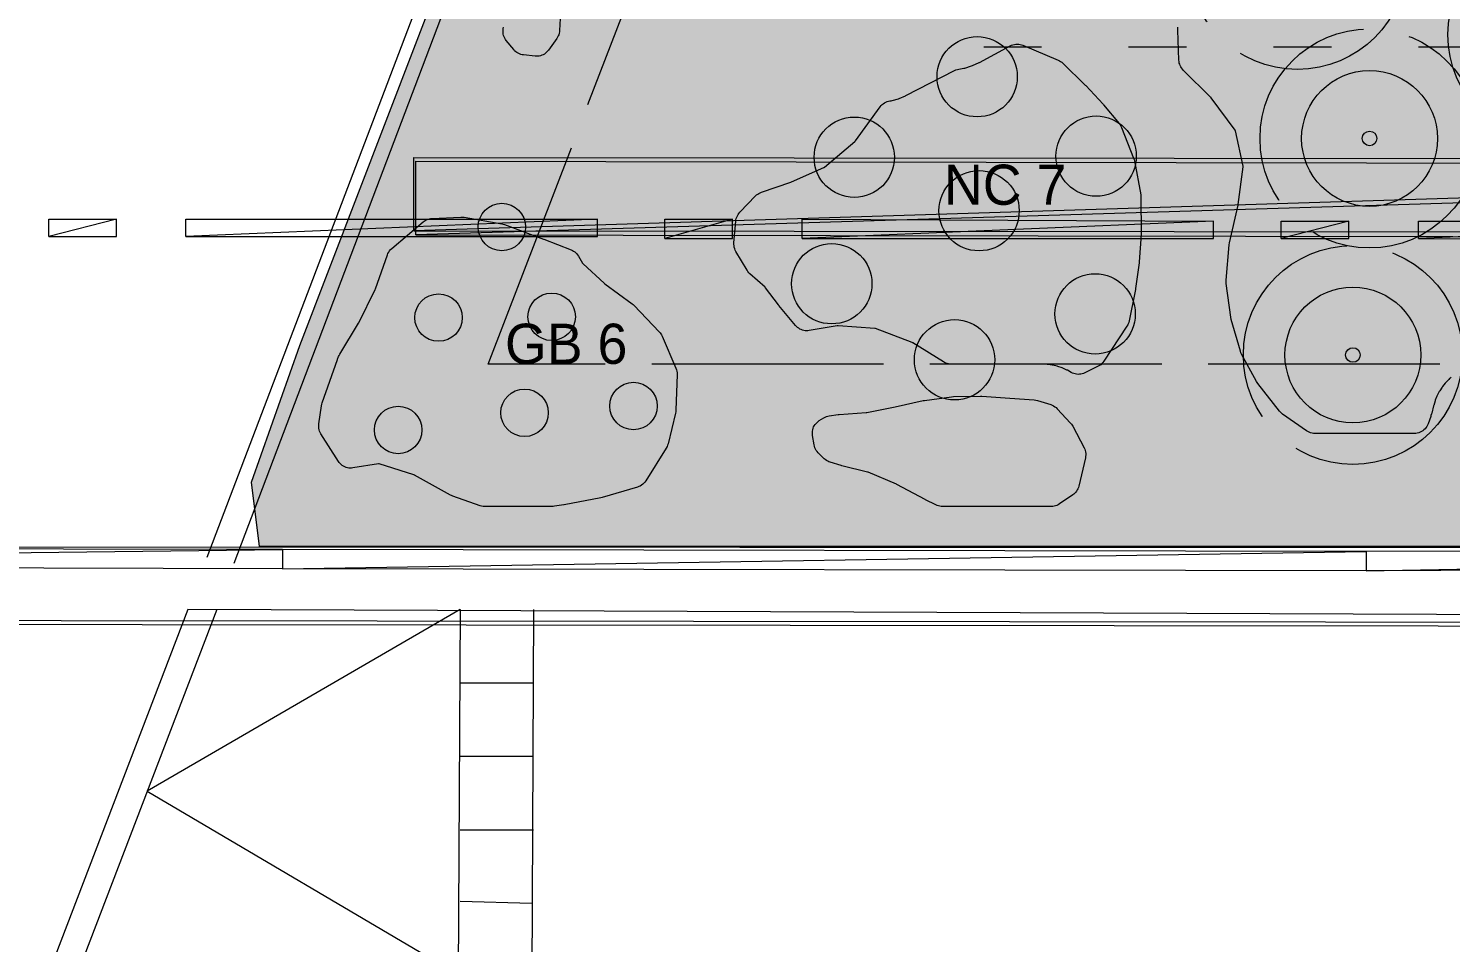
# Model space of a CAD drawing. Header units: metres. Extents: x 1 to 213, y 1 to 147.
# Drawn here: x 69.33 to 77.12, y 40.3 to 45.3 of the extents above; entities that cross this region are included whole.
import ezdxf

# ---------------------------------------------------------------- set-up
doc = ezdxf.new("R2010")
doc.units = ezdxf.units.M
doc.linetypes.add('DASHED', pattern=[1.524, 1.27, -0.254])
doc.layers.get('0').update_dxf_attribs({"lineweight": 0, "plot": 0})
for name, color, linetype, lineweight, plot in [('00-BASE-ARQUITECTURA', 8, 'Continuous', 0, False), ('PJ-ARBUSTOS', 82, 'Continuous', 0, False), ('PJ-COPA-ADULTA', 8, 'DASHED', 0, False), ('PJ-CUBRESUELOS', 150, 'Continuous', 0, False), ('PJ-ETIQUETAS', 7, 'Continuous', 0, False), ('PJ-GRAVILLA', 42, 'Continuous', 0, False), ('PJ-HERBACEAS', 212, 'Continuous', 0, False), ('PJ-LIMITE-JARDIN', 7, 'Continuous', 0, False), ('PJ-MASAS', 92, 'Continuous', 0, False), ('PJ-MASAS-RELLENO', 92, 'Continuous', 0, False), ('PJ-RIEGO-SECTORES', 5, 'Continuous', 0, False), ('PJ-VISIBILIDAD', 1, 'DASHED', 0, False)]:
    doc.layers.add(name, color=color, linetype=linetype, lineweight=lineweight, plot=plot)

# ---------------------------------------------------------------- blocks, each defined once
blk = doc.blocks.new('PJ_FL')
for radius in [0.372, 0.04]:
    blk.add_circle((0, 0), radius)
for tag, p, height in [('CODIGO', (0.15, 0.15), 0.2), ('ESPECIE', (0.15, -0.1), 0.15), ('ZONA', (0.15, -0.3), 0.15)]:
    blk.add_attdef(tag, p, '', height=height)
blk = doc.blocks.new('PJ_NC')
blk.add_circle((0, 0), 0.22)
for tag, p, height in [('CODIGO', (0.15, 0.15), 0.2), ('ESPECIE', (0.15, -0.1), 0.15), ('ZONA', (0.15, -0.3), 0.15)]:
    blk.add_attdef(tag, p, '', height=height)
blk = doc.blocks.new('PJ_GB')
blk.add_circle((0, 0), 0.13)
for tag, p, height in [('CODIGO', (0.15, 0.15), 0.2), ('ESPECIE', (0.15, -0.1), 0.15), ('ZONA', (0.15, -0.3), 0.15)]:
    blk.add_attdef(tag, p, '', height=height)

msp = doc.modelspace()

# ---------------------------------------------------------------- hatches: boundary and pattern name
at = {"layer": 'PJ-GRAVILLA'}
h = msp.add_hatch(dxfattribs=at)
h.set_pattern_fill('GRAVEL', scale=0.03)
h.paths.add_polyline_path([(77.6993, 54.0632), (78.7135, 54.0191), (78.7135, 53.4899), (79.0663, 53.2253), (90.7961, 53.2253), (91.1489, 53.4899), (91.1489, 54.0191), (92.1631, 54.0632), (94.1034, 54.0632), (95.6468, 53.6663), (97.0579, 52.6962), (98.1163, 51.3291), (101.2913, 42.642), (101.0708, 42.4656), (70.5996, 42.4656), (70.5555, 42.8184), (70.8201, 43.568), (73.8187, 51.3732), (74.6125, 52.4757), (75.4503, 53.1812), (76.3764, 53.7104), (77.6993, 54.0632)])
at = {"layer": 'PJ-MASAS-RELLENO'}
for points in [[(71.9509, 45.2388), (71.9464, 45.245), (71.9425, 45.2516), (71.9392, 45.2585), (71.9366, 45.2657), (71.9347, 45.2732), (71.9335, 45.2807), (71.9331, 45.2884), (71.9334, 45.2961), (71.9344, 45.3037), (71.9362, 45.3112), (71.9658, 45.4148), (71.9683, 45.4221), (71.9715, 45.4292), (71.9754, 45.436), (72.0726, 45.5874), (72.0731, 45.5881), (72.1778, 45.7473), (72.1786, 45.7487), (72.1793, 45.7501), (72.2558, 45.9186), (72.2565, 45.9203), (72.2568, 45.9221), (72.2855, 46.1082), (72.2858, 46.1105), (72.2857, 46.1128), (72.2697, 46.3167), (72.2693, 46.32), (72.2353, 46.5298), (72.2345, 46.5369), (72.2297, 46.6027), (72.2296, 46.6115), (72.2304, 46.6202), (72.2322, 46.6288), (72.2349, 46.6371), (72.3673, 46.9819), (72.3706, 46.9893), (72.3746, 46.9963), (72.3793, 47.0029), (72.3846, 47.009), (72.3906, 47.0145), (72.397, 47.0194), (72.4039, 47.0236), (72.4112, 47.027), (72.4188, 47.0298), (72.6098, 47.0875), (72.6178, 47.0895), (72.626, 47.0907), (72.6343, 47.091), (72.6425, 47.0904), (72.6507, 47.089), (72.6586, 47.0867), (72.6663, 47.0837), (72.6737, 47.0798), (72.6805, 47.0753), (72.854, 46.9468), (72.8601, 46.9418), (72.8657, 46.9362), (72.8707, 46.9301), (72.8751, 46.9235), (72.8788, 46.9166), (72.8818, 46.9093), (72.9427, 46.7376), (72.9448, 46.7306), (72.9463, 46.7233), (72.9471, 46.7159), (72.9473, 46.7085), (72.9467, 46.7012), (72.9455, 46.6939), (72.9435, 46.6867), (72.8932, 46.5282), (72.8897, 46.5189), (72.8137, 46.354), (72.8122, 46.3503), (72.7519, 46.1761), (72.7506, 46.1725), (72.6837, 46.0052), (72.6813, 45.9997), (72.6784, 45.9943), (72.5874, 45.8399), (72.5813, 45.8309), (72.4629, 45.6808), (72.4625, 45.6802), (72.3399, 45.5278), (72.339, 45.5265), (72.3381, 45.5251), (72.2466, 45.3625), (72.2458, 45.3608), (72.2456, 45.3589), (72.2433, 45.2936), (72.2426, 45.2858), (72.2412, 45.2782), (72.239, 45.2706), (72.2361, 45.2634), (72.2325, 45.2564), (72.2283, 45.2498), (72.182, 45.1854), (72.1773, 45.1794), (72.1719, 45.1739), (72.1661, 45.1689), (72.1598, 45.1645), (72.1532, 45.1607), (72.1462, 45.1576), (72.1389, 45.1551), (72.1314, 45.1534), (72.1238, 45.1524), (72.1162, 45.1521), (72.1085, 45.1525), (72.0453, 45.1593), (72.0376, 45.1605), (72.03, 45.1625), (72.0227, 45.1652), (72.0156, 45.1686), (72.0089, 45.1727), (72.0027, 45.1774), (71.9969, 45.1827), (71.9917, 45.1885), (71.9509, 45.2388)], [(75.6671, 45.5169), (75.6691, 45.5256), (75.6721, 45.534), (75.676, 45.5419), (75.7433, 45.6626), (75.7477, 45.6696), (75.7529, 45.6762), (75.7586, 45.6821), (75.765, 45.6875), (75.7719, 45.6921), (75.7792, 45.6961), (76.0059, 45.8024), (76.0122, 45.805), (76.0186, 45.807), (76.0252, 45.8086), (76.0319, 45.8098), (76.037, 45.8111), (76.0848, 45.8267), (76.0873, 45.8276), (76.4243, 45.9625), (76.435, 45.9659), (76.4442, 45.9682), (76.4517, 45.9696), (76.4593, 45.9704), (76.4669, 45.9704), (76.4745, 45.9697), (76.482, 45.9682), (76.4893, 45.9661), (76.6264, 45.9188), (76.6273, 45.9185), (76.8627, 45.8341), (76.8641, 45.8337), (76.8656, 45.8334), (77.0651, 45.7943), (77.0671, 45.794), (77.069, 45.7943), (77.2655, 45.8354), (77.2674, 45.8359), (77.2691, 45.8367), (77.432, 45.9258), (77.4347, 45.9272), (77.6198, 46.0196), (77.6278, 46.023), (77.636, 46.0256), (77.8074, 46.0688), (77.816, 46.0705), (77.8248, 46.0712), (78.0086, 46.0761), (78.015, 46.0761), (78.0214, 46.0755), (78.2093, 46.0503), (78.2114, 46.0502), (78.2136, 46.0502), (78.41, 46.0659), (78.4115, 46.0661), (78.413, 46.0664), (78.62, 46.1151), (78.6253, 46.1168), (78.7658, 46.1711), (78.7736, 46.1737), (78.7817, 46.1754), (78.7899, 46.1763), (78.7982, 46.1764), (78.8064, 46.1756), (78.8145, 46.174), (79.0475, 46.1142), (79.05, 46.1136), (79.0859, 46.1069), (79.0911, 46.1062), (79.1256, 46.1043), (79.1323, 46.1037), (79.1389, 46.1025), (79.1454, 46.1007), (79.4464, 46.0057), (79.4489, 46.005), (79.4822, 45.9968), (79.4873, 45.9959), (79.4994, 45.9945), (79.5086, 45.993), (79.5175, 45.9904), (79.546, 45.9803), (79.5539, 45.977), (79.5614, 45.9728), (79.5685, 45.9679), (79.5749, 45.9623), (79.5808, 45.956), (79.615, 45.9147), (79.6194, 45.9089), (79.6232, 45.9028), (79.6264, 45.8963), (79.6291, 45.8896), (79.6987, 45.687), (79.7011, 45.6787), (79.7025, 45.6703), (79.7031, 45.6617), (79.7045, 45.5051), (79.7045, 45.5035), (79.7119, 45.3543), (79.7126, 45.3486), (79.7515, 45.1503), (79.7516, 45.1498), (79.7925, 44.9554), (79.7936, 44.9487), (79.7941, 44.9418), (79.8009, 44.754), (79.8009, 44.7472), (79.8003, 44.7405), (79.7743, 44.546), (79.7742, 44.5451), (79.7516, 44.3456), (79.7515, 44.3439), (79.7517, 44.3422), (79.7797, 44.1444), (79.7801, 44.1425), (79.7807, 44.1408), (79.8635, 43.9572), (79.8664, 43.9498), (79.8685, 43.9422), (79.8699, 43.9344), (79.8993, 43.7028), (79.8999, 43.6952), (79.8998, 43.6876), (79.899, 43.68), (79.8974, 43.6726), (79.8951, 43.6653), (79.8922, 43.6583), (79.8221, 43.5112), (79.8182, 43.504), (79.8136, 43.4972), (79.8084, 43.491), (79.8025, 43.4853), (79.796, 43.4802), (79.7891, 43.4759), (79.7818, 43.4722), (79.7741, 43.4693), (79.7662, 43.4673), (79.7581, 43.466), (79.7499, 43.4656), (79.6321, 43.4656), (79.6301, 43.4656), (79.6037, 43.4643), (79.5998, 43.4639), (79.5745, 43.4601), (79.5707, 43.4594), (79.5459, 43.4532), (79.5422, 43.452), (79.5182, 43.4434), (79.5145, 43.4419), (79.4915, 43.431), (79.488, 43.4292), (79.4661, 43.4161), (79.4629, 43.4139), (79.4424, 43.3987), (79.4393, 43.3962), (79.4204, 43.3791), (79.4177, 43.3763), (79.4005, 43.3574), (79.398, 43.3543), (79.3828, 43.3339), (79.3807, 43.3306), (79.3675, 43.3087), (79.3657, 43.3052), (79.3548, 43.2822), (79.3533, 43.2786), (79.3451, 43.2557), (79.3421, 43.2484), (79.3383, 43.2414), (79.3339, 43.2348), (79.3289, 43.2287), (79.3233, 43.2232), (79.3171, 43.2182), (79.3105, 43.2138), (79.3035, 43.2101), (79.2961, 43.2071), (79.2514, 43.1916), (79.244, 43.1893), (79.2363, 43.1879), (79.2285, 43.1872), (79.2207, 43.1872), (79.2129, 43.188), (78.99, 43.2224), (78.9817, 43.2241), (78.9737, 43.2267), (78.7835, 43.2993), (78.7818, 43.2998), (78.78, 43.3001), (78.5823, 43.3187), (78.5803, 43.3188), (78.5783, 43.3187), (78.3948, 43.2996), (78.385, 43.2992), (78.3753, 43.2999), (78.2472, 43.3181), (78.2399, 43.3195), (78.2327, 43.3216), (78.2257, 43.3243), (78.219, 43.3277), (78.2127, 43.3317), (78.2068, 43.3362), (78.2013, 43.3413), (78.111, 43.4335), (78.1058, 43.4393), (78.1012, 43.4457), (77.9659, 43.6523), (77.9647, 43.654), (77.9629, 43.655), (77.7099, 43.7837), (77.7082, 43.7845), (77.7064, 43.7844), (77.4969, 43.7667), (77.495, 43.7665), (77.4933, 43.7657), (77.2851, 43.6623), (77.2833, 43.6613), (77.2821, 43.6597), (77.1483, 43.4623), (77.1473, 43.4606), (77.147, 43.4587), (77.1445, 43.4361), (77.1433, 43.4287), (77.1415, 43.4214), (77.1389, 43.4144), (77.1357, 43.4076), (77.1319, 43.4011), (77.1275, 43.395), (77.1226, 43.3894), (77.1192, 43.3862), (77.1192, 43.3861), (77.1151, 43.3822), (77.098, 43.3645), (77.0955, 43.3617), (77.0802, 43.3424), (77.078, 43.3393), (77.0646, 43.3187), (77.0627, 43.3154), (77.0513, 43.2936), (77.0497, 43.2902), (77.0404, 43.2674), (77.0391, 43.2639), (77.0318, 43.2394), (77.0313, 43.2376), (77.0212, 43.1974), (77.0202, 43.1937), (77.017, 43.1833), (77.0158, 43.1796), (77.0011, 43.1387), (76.998, 43.1311), (76.9941, 43.1239), (76.9895, 43.1172), (76.9842, 43.1109), (76.9783, 43.1052), (76.9719, 43.1002), (76.965, 43.0958), (76.9576, 43.0922), (76.95, 43.0893), (76.9421, 43.0873), (76.934, 43.086), (76.9258, 43.0856), (76.3815, 43.0856), (76.3734, 43.086), (76.3654, 43.0872), (76.3575, 43.0893), (76.3499, 43.0921), (76.3426, 43.0957), (76.3358, 43.1), (76.2041, 43.1918), (76.1979, 43.1966), (76.1922, 43.2021), (76.187, 43.208), (76.0681, 43.3595), (76.0642, 43.3649), (76.0607, 43.3706), (75.9795, 43.52), (75.9757, 43.5278), (75.9729, 43.536), (75.9225, 43.7108), (75.9201, 43.7222), (75.8951, 43.9075), (75.8944, 43.9163), (75.8947, 43.9252), (75.9118, 44.1192), (75.9135, 44.1297), (75.96, 44.3364), (75.9606, 44.3398), (75.9883, 44.5463), (75.9884, 44.548), (75.9881, 44.5497), (75.9455, 44.7429), (75.945, 44.7449), (75.9438, 44.7466), (75.8133, 44.9244), (75.8124, 44.9256), (75.8113, 44.9268), (75.6599, 45.0767), (75.6548, 45.0822), (75.6503, 45.0882), (75.6463, 45.0945), (75.643, 45.1012), (75.6403, 45.1082), (75.6382, 45.1154), (75.6369, 45.1228), (75.6362, 45.1303), (75.6296, 45.2947), (75.6297, 45.3033), (75.6307, 45.3119), (75.6671, 45.5169)], [(73.3713, 43.8842), (73.37, 43.8858), (73.3686, 43.8872), (73.2861, 43.9607), (73.2803, 43.9665), (73.2751, 43.9728), (73.2705, 43.9797), (73.2092, 44.0832), (73.2054, 44.0905), (73.2023, 44.0982), (73.2001, 44.1061), (73.1986, 44.1142), (73.1981, 44.1225), (73.1983, 44.1307), (73.2084, 44.2488), (73.2094, 44.2565), (73.2112, 44.2641), (73.2137, 44.2715), (73.2169, 44.2786), (73.2208, 44.2853), (73.2253, 44.2917), (73.2304, 44.2975), (73.3169, 44.3874), (73.3224, 44.3926), (73.3283, 44.3972), (73.3347, 44.4013), (73.3414, 44.4047), (73.3484, 44.4075), (73.5097, 44.4632), (73.5128, 44.4644), (73.6905, 44.5427), (73.6922, 44.5436), (73.6937, 44.5447), (73.8612, 44.6862), (73.8629, 44.6879), (73.8645, 44.6897), (73.9997, 44.8757), (74.0047, 44.8819), (74.0103, 44.8875), (74.0164, 44.8926), (74.023, 44.8971), (74.03, 44.9009), (74.0373, 44.9039), (74.0449, 44.9062), (74.0527, 44.9078), (74.0599, 44.9089), (74.065, 44.91), (74.0993, 44.9197), (74.1042, 44.9215), (74.1381, 44.9361), (74.1405, 44.9373), (74.4071, 45.074), (74.4145, 45.0774), (74.4223, 45.08), (74.4303, 45.0817), (74.4586, 45.0865), (74.4637, 45.0877), (74.5006, 45.0991), (74.5055, 45.1009), (74.5418, 45.1175), (74.5441, 45.1187), (74.7122, 45.2094), (74.7193, 45.2128), (74.7268, 45.2155), (74.7345, 45.2174), (74.7423, 45.2186), (74.7503, 45.2189), (74.7582, 45.2185), (74.766, 45.2174), (74.7737, 45.2154), (74.7812, 45.2127), (74.9744, 45.1314), (74.9812, 45.1282), (74.9876, 45.1243), (74.9937, 45.1199), (74.9993, 45.1149), (75.1232, 44.994), (75.1259, 44.9913), (75.2208, 44.8893), (75.2237, 44.886), (75.3092, 44.7832), (75.3143, 44.7764), (75.3186, 44.769), (75.3222, 44.7613), (75.3876, 44.5947), (75.39, 44.5875), (75.3918, 44.5801), (75.4266, 44.3932), (75.4276, 44.3863), (75.428, 44.3794), (75.43, 44.1823), (75.4297, 44.1751), (75.4178, 44.0254), (75.4174, 44.0213), (75.3988, 43.8806), (75.3979, 43.8753), (75.3631, 43.702), (75.3612, 43.6946), (75.3587, 43.6873), (75.3554, 43.6804), (75.3515, 43.6738), (75.2249, 43.4814), (75.2198, 43.4746), (75.2141, 43.4683), (75.2078, 43.4627), (75.2009, 43.4578), (75.1935, 43.4537), (75.1213, 43.4179), (75.1141, 43.4148), (75.1067, 43.4124), (75.099, 43.4107), (75.0912, 43.4098), (75.0834, 43.4097), (75.0756, 43.4103), (75.0679, 43.4117), (75.0603, 43.4138), (75.053, 43.4167), (75.046, 43.4202), (75.0261, 43.4317), (75.0227, 43.4334), (75.0003, 43.4436), (74.9968, 43.445), (74.9735, 43.453), (74.9699, 43.454), (74.946, 43.4598), (74.9423, 43.4605), (74.9179, 43.464), (74.9142, 43.4643), (74.8886, 43.4656), (74.8867, 43.4656), (74.3879, 43.4656), (74.3805, 43.4659), (74.3732, 43.467), (74.366, 43.4687), (74.359, 43.471), (74.3522, 43.474), (74.3457, 43.4777), (74.1775, 43.5822), (74.1759, 43.5831), (74.1741, 43.5839), (73.973, 43.6607), (73.9712, 43.6613), (73.9693, 43.6616), (73.7689, 43.6759), (73.7665, 43.6759), (73.7641, 43.6757), (73.6109, 43.6494), (73.6034, 43.6485), (73.5958, 43.6483), (73.5882, 43.6488), (73.5807, 43.6501), (73.5734, 43.652), (73.5663, 43.6546), (73.5594, 43.6579), (73.5529, 43.6618), (73.5468, 43.6664), (73.5412, 43.6714), (73.536, 43.677), (73.4443, 43.7869), (73.4417, 43.7902), (73.3713, 43.8842)], [(70.9357, 43.0839), (70.9318, 43.0909), (70.9285, 43.0983), (70.9261, 43.106), (70.9244, 43.1139), (70.9235, 43.1219), (70.9234, 43.13), (70.9242, 43.138), (70.9385, 43.2378), (70.94, 43.2455), (70.9422, 43.2531), (71.0262, 43.4909), (71.0269, 43.493), (71.0323, 43.5069), (71.0351, 43.5133), (71.0384, 43.5194), (71.141, 43.6902), (71.1425, 43.6928), (71.233, 43.8737), (71.235, 43.8785), (71.2994, 44.0639), (71.3026, 44.0718), (71.3067, 44.0793), (71.3115, 44.0864), (71.317, 44.0928), (71.3232, 44.0987), (71.4952, 44.2447), (71.5011, 44.2493), (71.5074, 44.2533), (71.5141, 44.2566), (71.521, 44.2594), (71.5282, 44.2615), (71.5355, 44.2629), (71.5429, 44.2636), (71.7015, 44.2717), (71.7105, 44.2716), (71.7195, 44.2706), (71.9269, 44.2341), (71.934, 44.2325), (71.941, 44.2303), (72.1552, 44.1506), (72.1563, 44.1501), (72.3059, 44.0919), (72.313, 44.0887), (72.3197, 44.0849), (72.326, 44.0804), (72.3319, 44.0754), (72.3373, 44.0698), (72.342, 44.0637), (72.3462, 44.0572), (72.3688, 44.018), (72.3699, 44.0162), (72.3714, 44.0148), (72.4879, 43.9088), (72.4911, 43.9061), (72.6404, 43.7966), (72.6459, 43.7922), (72.6509, 43.7874), (72.7889, 43.6434), (72.7936, 43.638), (72.7978, 43.6322), (72.8015, 43.6261), (72.8046, 43.6197), (72.8805, 43.4432), (72.8835, 43.4349), (72.8856, 43.4264), (72.8868, 43.4176), (72.8869, 43.4088), (72.88, 43.2128), (72.8793, 43.2047), (72.8778, 43.1967), (72.8373, 43.0296), (72.8349, 43.0214), (72.8315, 43.0135), (72.8274, 43.006), (72.7147, 42.8259), (72.71, 42.8192), (72.7046, 42.8129), (72.6985, 42.8072), (72.6919, 42.8022), (72.6848, 42.7979), (72.6774, 42.7944), (72.6695, 42.7916), (72.4768, 42.7349), (72.469, 42.733), (72.2685, 42.6954), (72.2666, 42.695), (72.215, 42.6866), (72.2086, 42.6859), (72.2021, 42.6856), (71.8338, 42.6856), (71.8248, 42.6861), (71.8159, 42.6876), (71.8072, 42.6902), (71.6576, 42.743), (71.6514, 42.7455), (71.6455, 42.7485), (71.4477, 42.8581), (71.4458, 42.859), (71.4439, 42.8597), (71.2544, 42.9186), (71.2526, 42.919), (71.2508, 42.9188), (71.1112, 42.8967), (71.1035, 42.8959), (71.0958, 42.8958), (71.088, 42.8965), (71.0804, 42.8979), (71.073, 42.9), (71.0657, 42.9029), (71.0588, 42.9064), (71.0523, 42.9106), (71.0462, 42.9154), (71.0406, 42.9208), (71.0356, 42.9266), (71.0311, 42.933), (70.9357, 43.0839)], [(73.7684, 43.1894), (73.7748, 43.1901), (73.9218, 43.2003), (73.9268, 43.201), (74.0811, 43.2316), (74.0818, 43.2318), (74.2355, 43.2655), (74.2417, 43.2666), (74.3909, 43.287), (74.4006, 43.2877), (74.5494, 43.2899), (74.5563, 43.2897), (74.71, 43.2788), (74.8436, 43.2694), (74.8527, 43.2683), (74.8616, 43.2661), (74.9343, 43.2436), (74.9422, 43.2407), (74.9498, 43.237), (74.9569, 43.2325), (74.9635, 43.2273), (74.9695, 43.2214), (75.0426, 43.1421), (75.0471, 43.1368), (75.0511, 43.1311), (75.0546, 43.1251), (75.1163, 43.0073), (75.1197, 43), (75.1223, 42.9923), (75.1242, 42.9843), (75.1252, 42.9763), (75.1254, 42.9681), (75.1248, 42.96), (75.1234, 42.952), (75.0873, 42.7972), (75.0853, 42.7901), (75.0826, 42.7831), (75.0793, 42.7765), (75.0754, 42.7702), (75.0709, 42.7643), (75.0659, 42.7588), (75.0604, 42.7538), (75.0545, 42.7493), (74.9816, 42.6995), (74.9748, 42.6954), (74.9676, 42.6919), (74.9601, 42.6892), (74.9523, 42.6872), (74.9444, 42.686), (74.9365, 42.6856), (74.3405, 42.6856), (74.3332, 42.6859), (74.3259, 42.687), (74.3187, 42.6886), (74.3117, 42.691), (74.305, 42.6939), (74.2477, 42.7223), (74.2456, 42.7234), (74.0911, 42.8059), (74.0879, 42.8074), (73.9339, 42.8732), (73.9324, 42.8738), (73.9308, 42.8742), (73.7891, 42.9092), (73.7852, 42.9103), (73.7261, 42.9281), (73.7188, 42.9307), (73.7118, 42.9339), (73.7051, 42.9379), (73.6988, 42.9425), (73.6931, 42.9476), (73.6602, 42.98), (73.6545, 42.9861), (73.6496, 42.9929), (73.6453, 43.0001), (73.6418, 43.0077), (73.6392, 43.0157), (73.6374, 43.0238), (73.6289, 43.0749), (73.628, 43.0827), (73.6278, 43.0906), (73.6285, 43.0985), (73.6299, 43.1063), (73.6321, 43.1139), (73.635, 43.1212), (73.6386, 43.1282), (73.6429, 43.1349), (73.6479, 43.141), (73.6534, 43.1467), (73.6594, 43.1518), (73.666, 43.1562), (73.6905, 43.1712), (73.6975, 43.1751), (73.7049, 43.1782), (73.7125, 43.1806), (73.7203, 43.1821), (73.7684, 43.1894)]]:
    msp.add_hatch(color=7, dxfattribs=at).paths.add_polyline_path(points)

# ---------------------------------------------------------------- linework, layer by layer
at = {"layer": '00-BASE-ARQUITECTURA'}
for points in [[(70.3121, 42.4074), (73.5612, 50.9481)], [(70.4603, 42.3756), (73.6564, 50.8)], [(74.8841, 45.2014), (74.5666, 45.2014)], [(75.6779, 45.2014), (75.3603, 45.2014)], [(76.4716, 45.2014), (76.1541, 45.2014)], [(77.2654, 45.2014), (76.9478, 45.2014)], [(83.9434, 44.5876), (71.4445, 44.196), (71.4445, 44.5981), (83.9434, 44.5876)], [(83.9434, 44.1854), (83.9434, 44.5876), (71.4445, 44.196), (83.9434, 44.1854)], [(83.954, 44.5558), (71.4551, 44.1748), (71.4551, 44.577), (83.954, 44.5558)], [(83.954, 44.1536), (83.954, 44.5558), (71.4551, 44.1748), (83.954, 44.1536)], [(69.8147, 44.1642), (69.8147, 44.2595), (69.4443, 44.1642), (69.8147, 44.1642)], [(69.8147, 44.2595), (69.4443, 44.1642), (69.4443, 44.2595), (69.8147, 44.2595)], [(72.4499, 44.1642), (72.4499, 44.2595), (70.1957, 44.1642), (72.4499, 44.1642)], [(72.4499, 44.2595), (70.1957, 44.1642), (70.1957, 44.2595), (72.4499, 44.2595)], [(73.1908, 44.1536), (73.1908, 44.2595), (72.8204, 44.1536), (73.1908, 44.1536)], [(73.1908, 44.2595), (72.8204, 44.1536), (72.8204, 44.2595), (73.1908, 44.2595)], [(75.826, 44.2489), (73.5718, 44.1536), (73.5718, 44.2595), (75.826, 44.2489)], [(75.826, 44.1536), (75.826, 44.2489), (73.5718, 44.1536), (75.826, 44.1536)], [(76.5669, 44.1536), (76.5669, 44.2489), (76.1964, 44.1536), (76.5669, 44.1536)], [(76.5669, 44.2489), (76.1964, 44.1536), (76.1964, 44.2489), (76.5669, 44.2489)], [(79.2021, 44.1431), (79.2021, 44.2489), (76.9478, 44.1536), (79.2021, 44.1431)], [(79.2021, 44.2489), (76.9478, 44.1536), (76.9478, 44.2489), (79.2021, 44.2489)], [(132.6056, 42.4603), (98.813, 42.4497), (51.9289, 42.4709), (51.9183, 40.2061), (63.2954, 40.1637), (62.5016, 38.0788), (61.8984, 36.4807), (60.5119, 32.8612), (59.8875, 31.2208), (59.2102, 29.4428), (58.5223, 27.8553), (57.9402, 26.7652), (56.6173, 24.7438), (54.7229, 22.5637), (53.0189, 21.0502), (52.1723, 20.4152), (50.426, 19.3146), (48.5316, 18.3832)], [(63.5282, 42.4603), (63.5282, 42.3651), (70.7249, 42.4497), (63.5282, 42.4603)], [(63.5282, 42.3651), (70.7249, 42.4497), (70.7249, 42.3439), (63.5282, 42.3651)], [(70.7249, 42.4497), (70.7249, 42.3439), (76.6621, 42.4391), (70.7249, 42.4497)], [(70.7249, 42.3439), (76.6621, 42.4391), (76.6621, 42.3333), (70.7249, 42.3439)], [(76.6621, 42.4391), (76.6621, 42.3333), (83.6259, 42.4603), (76.6621, 42.4391)], [(76.6621, 42.3333), (83.6259, 42.4603), (83.6259, 42.3651), (76.6621, 42.3333)], [(52.1935, 42.0793), (123.197, 42.0052)], [(70.2063, 42.1216), (69.4443, 40.132)], [(70.365, 42.1216), (69.603, 40.132)], [(71.6985, 42.1216), (69.984, 41.1268), (71.6879, 40.1214)], [(101.6705, 41.9946), (70.2063, 42.1216)], [(71.6985, 42.1216), (71.6879, 40.1214)], [(72.1007, 42.1216), (72.0901, 40.1214)], [(52.204, 42.0581), (123.2076, 41.9841)], [(71.6985, 41.7195), (72.1007, 41.7195)], [(71.6985, 41.3173), (72.1007, 41.3173)], [(71.6985, 40.9151), (72.1007, 40.9151)], [(71.6985, 40.5236), (72.0901, 40.513)]]:
    msp.add_lwpolyline(points, dxfattribs=at)
at = {"layer": 'PJ-COPA-ADULTA'}
for centre in [(76.2852, 45.6796), (77.7102, 45.2713), (76.6803, 44.7019), (76.5891, 43.5158)]:
    msp.add_circle(centre, 0.6, dxfattribs=at)
at = {"layer": 'PJ-LIMITE-JARDIN'}
msp.add_lwpolyline([(77.6993, 54.0632), (78.7135, 54.0191), (78.7135, 53.4899), (79.0663, 53.2253), (90.7961, 53.2253), (91.1489, 53.4899), (91.1489, 54.0191), (92.1631, 54.0632), (94.1034, 54.0632), (95.6468, 53.6663), (97.0579, 52.6962), (98.1163, 51.3291), (101.2913, 42.642), (101.0708, 42.4656), (70.5996, 42.4656), (70.5555, 42.8184), (70.8201, 43.568), (73.8187, 51.3732), (74.6125, 52.4757), (75.4503, 53.1812), (76.3764, 53.7104), (77.6993, 54.0632)], close=True, dxfattribs=at)
at = {"layer": 'PJ-MASAS'}
for points in [[(72.2456, 45.3589), (72.2433, 45.2936), (72.2426, 45.2858), (72.2412, 45.2782), (72.239, 45.2706), (72.2361, 45.2634), (72.2325, 45.2564), (72.2283, 45.2498), (72.182, 45.1854), (72.1773, 45.1794), (72.1719, 45.1739), (72.1661, 45.1689), (72.1598, 45.1645), (72.1532, 45.1607), (72.1462, 45.1576), (72.1389, 45.1551), (72.1314, 45.1534), (72.1238, 45.1524), (72.1162, 45.1521), (72.1085, 45.1525), (72.0453, 45.1593), (72.0376, 45.1605), (72.03, 45.1625), (72.0227, 45.1652), (72.0156, 45.1686), (72.0089, 45.1727), (72.0027, 45.1774), (71.9969, 45.1827), (71.9917, 45.1885), (71.9509, 45.2388), (71.9509, 45.2388), (71.9464, 45.245), (71.9425, 45.2516), (71.9392, 45.2585), (71.9366, 45.2657), (71.9347, 45.2732), (71.9335, 45.2807), (71.9331, 45.2884), (71.9334, 45.2961), (71.9344, 45.3037), (71.9362, 45.3112)], [(77.1275, 43.395), (77.1226, 43.3894), (77.1192, 43.3862), (77.1192, 43.3861), (77.1151, 43.3822), (77.098, 43.3645), (77.0955, 43.3617), (77.0802, 43.3424), (77.078, 43.3393), (77.0646, 43.3187), (77.0627, 43.3154), (77.0513, 43.2936), (77.0497, 43.2902), (77.0404, 43.2674), (77.0391, 43.2639), (77.0318, 43.2394), (77.0313, 43.2376), (77.0212, 43.1974), (77.0202, 43.1937), (77.017, 43.1833), (77.0158, 43.1796), (77.0011, 43.1387), (76.998, 43.1311), (76.9941, 43.1239), (76.9895, 43.1172), (76.9842, 43.1109), (76.9783, 43.1052), (76.9719, 43.1002), (76.965, 43.0958), (76.9576, 43.0922), (76.95, 43.0893), (76.9421, 43.0873), (76.934, 43.086), (76.9258, 43.0856), (76.3815, 43.0856), (76.3734, 43.086), (76.3654, 43.0872), (76.3575, 43.0893), (76.3499, 43.0921), (76.3426, 43.0957), (76.3358, 43.1), (76.2041, 43.1918), (76.1979, 43.1966), (76.1922, 43.2021), (76.187, 43.208), (76.0681, 43.3595), (76.0642, 43.3649), (76.0607, 43.3706), (75.9795, 43.52), (75.9757, 43.5278), (75.9729, 43.536), (75.9225, 43.7108), (75.9201, 43.7222), (75.8951, 43.9075), (75.8944, 43.9163), (75.8947, 43.9252), (75.9118, 44.1192), (75.9135, 44.1297), (75.96, 44.3364), (75.9606, 44.3398), (75.9883, 44.5463), (75.9884, 44.548), (75.9881, 44.5497), (75.9455, 44.7429), (75.945, 44.7449), (75.9438, 44.7466), (75.8133, 44.9244), (75.8124, 44.9256), (75.8113, 44.9268), (75.6599, 45.0767), (75.6548, 45.0822), (75.6503, 45.0882), (75.6463, 45.0945), (75.643, 45.1012), (75.6403, 45.1082), (75.6382, 45.1154), (75.6369, 45.1228), (75.6362, 45.1303), (75.6296, 45.2947), (75.6297, 45.3033), (75.6307, 45.3119)]]:
    msp.add_lwpolyline(points, dxfattribs=at)
for points in [[(73.3713, 43.8842), (73.37, 43.8858), (73.3686, 43.8872), (73.2861, 43.9607), (73.2803, 43.9665), (73.2751, 43.9728), (73.2705, 43.9797), (73.2092, 44.0832), (73.2054, 44.0905), (73.2023, 44.0982), (73.2001, 44.1061), (73.1986, 44.1142), (73.1981, 44.1225), (73.1983, 44.1307), (73.2084, 44.2488), (73.2094, 44.2565), (73.2112, 44.2641), (73.2137, 44.2715), (73.2169, 44.2786), (73.2208, 44.2853), (73.2253, 44.2917), (73.2304, 44.2975), (73.3169, 44.3874), (73.3224, 44.3926), (73.3283, 44.3972), (73.3347, 44.4013), (73.3414, 44.4047), (73.3484, 44.4075), (73.5097, 44.4632), (73.5128, 44.4644), (73.6905, 44.5427), (73.6922, 44.5436), (73.6937, 44.5447), (73.8612, 44.6862), (73.8629, 44.6879), (73.8645, 44.6897), (73.9997, 44.8757), (74.0047, 44.8819), (74.0103, 44.8875), (74.0164, 44.8926), (74.023, 44.8971), (74.03, 44.9009), (74.0373, 44.9039), (74.0449, 44.9062), (74.0527, 44.9078), (74.0599, 44.9089), (74.065, 44.91), (74.0993, 44.9197), (74.1042, 44.9215), (74.1381, 44.9361), (74.1405, 44.9373), (74.4071, 45.074), (74.4145, 45.0774), (74.4223, 45.08), (74.4303, 45.0817), (74.4586, 45.0865), (74.4637, 45.0877), (74.5006, 45.0991), (74.5055, 45.1009), (74.5418, 45.1175), (74.5441, 45.1187), (74.7122, 45.2094), (74.7193, 45.2128), (74.7268, 45.2155), (74.7345, 45.2174), (74.7423, 45.2186), (74.7503, 45.2189), (74.7582, 45.2185), (74.766, 45.2174), (74.7737, 45.2154), (74.7812, 45.2127), (74.9744, 45.1314), (74.9812, 45.1282), (74.9876, 45.1243), (74.9937, 45.1199), (74.9993, 45.1149), (75.1232, 44.994), (75.1259, 44.9913), (75.2208, 44.8893), (75.2237, 44.886), (75.3092, 44.7832), (75.3143, 44.7764), (75.3186, 44.769), (75.3222, 44.7613), (75.3876, 44.5947), (75.39, 44.5875), (75.3918, 44.5801), (75.4266, 44.3932), (75.4276, 44.3863), (75.428, 44.3794), (75.43, 44.1823), (75.4297, 44.1751), (75.4178, 44.0254), (75.4174, 44.0213), (75.3988, 43.8806), (75.3979, 43.8753), (75.3631, 43.702), (75.3612, 43.6946), (75.3587, 43.6873), (75.3554, 43.6804), (75.3515, 43.6738), (75.2249, 43.4814), (75.2198, 43.4746), (75.2141, 43.4683), (75.2078, 43.4627), (75.2009, 43.4578), (75.1935, 43.4537), (75.1213, 43.4179), (75.1141, 43.4148), (75.1067, 43.4124), (75.099, 43.4107), (75.0912, 43.4098), (75.0834, 43.4097), (75.0756, 43.4103), (75.0679, 43.4117), (75.0603, 43.4138), (75.053, 43.4167), (75.046, 43.4202), (75.0261, 43.4317), (75.0227, 43.4334), (75.0003, 43.4436), (74.9968, 43.445), (74.9735, 43.453), (74.9699, 43.454), (74.946, 43.4598), (74.9423, 43.4605), (74.9179, 43.464), (74.9142, 43.4643), (74.8886, 43.4656), (74.8867, 43.4656), (74.3879, 43.4656), (74.3805, 43.4659), (74.3732, 43.467), (74.366, 43.4687), (74.359, 43.471), (74.3522, 43.474), (74.3457, 43.4777), (74.1775, 43.5822), (74.1759, 43.5831), (74.1741, 43.5839), (73.973, 43.6607), (73.9712, 43.6613), (73.9693, 43.6616), (73.7689, 43.6759), (73.7665, 43.6759), (73.7641, 43.6757), (73.6109, 43.6494), (73.6034, 43.6485), (73.5958, 43.6483), (73.5882, 43.6488), (73.5807, 43.6501), (73.5734, 43.652), (73.5663, 43.6546), (73.5594, 43.6579), (73.5529, 43.6618), (73.5468, 43.6664), (73.5412, 43.6714), (73.536, 43.677), (73.4443, 43.7869), (73.4417, 43.7902), (73.3713, 43.8842)], [(70.9357, 43.0839), (70.9318, 43.0909), (70.9285, 43.0983), (70.9261, 43.106), (70.9244, 43.1139), (70.9235, 43.1219), (70.9234, 43.13), (70.9242, 43.138), (70.9385, 43.2378), (70.94, 43.2455), (70.9422, 43.2531), (71.0262, 43.4909), (71.0269, 43.493), (71.0323, 43.5069), (71.0351, 43.5133), (71.0384, 43.5194), (71.141, 43.6902), (71.1425, 43.6928), (71.233, 43.8737), (71.235, 43.8785), (71.2994, 44.0639), (71.3026, 44.0718), (71.3067, 44.0793), (71.3115, 44.0864), (71.317, 44.0928), (71.3232, 44.0987), (71.4952, 44.2447), (71.5011, 44.2493), (71.5074, 44.2533), (71.5141, 44.2566), (71.521, 44.2594), (71.5282, 44.2615), (71.5355, 44.2629), (71.5429, 44.2636), (71.7015, 44.2717), (71.7105, 44.2716), (71.7195, 44.2706), (71.9269, 44.2341), (71.934, 44.2325), (71.941, 44.2303), (72.1552, 44.1506), (72.1563, 44.1501), (72.3059, 44.0919), (72.313, 44.0887), (72.3197, 44.0849), (72.326, 44.0804), (72.3319, 44.0754), (72.3373, 44.0698), (72.342, 44.0637), (72.3462, 44.0572), (72.3688, 44.018), (72.3699, 44.0162), (72.3714, 44.0148), (72.4879, 43.9088), (72.4911, 43.9061), (72.6404, 43.7966), (72.6459, 43.7922), (72.6509, 43.7874), (72.7889, 43.6434), (72.7936, 43.638), (72.7978, 43.6322), (72.8015, 43.6261), (72.8046, 43.6197), (72.8805, 43.4432), (72.8835, 43.4349), (72.8856, 43.4264), (72.8868, 43.4176), (72.8869, 43.4088), (72.88, 43.2128), (72.8793, 43.2047), (72.8778, 43.1967), (72.8373, 43.0296), (72.8349, 43.0214), (72.8315, 43.0135), (72.8274, 43.006), (72.7147, 42.8259), (72.71, 42.8192), (72.7046, 42.8129), (72.6985, 42.8072), (72.6919, 42.8022), (72.6848, 42.7979), (72.6774, 42.7944), (72.6695, 42.7916), (72.4768, 42.7349), (72.469, 42.733), (72.2685, 42.6954), (72.2666, 42.695), (72.215, 42.6866), (72.2086, 42.6859), (72.2021, 42.6856), (71.8338, 42.6856), (71.8248, 42.6861), (71.8159, 42.6876), (71.8072, 42.6902), (71.6576, 42.743), (71.6514, 42.7455), (71.6455, 42.7485), (71.4477, 42.8581), (71.4458, 42.859), (71.4439, 42.8597), (71.2544, 42.9186), (71.2526, 42.919), (71.2508, 42.9188), (71.1112, 42.8967), (71.1035, 42.8959), (71.0958, 42.8958), (71.088, 42.8965), (71.0804, 42.8979), (71.073, 42.9), (71.0657, 42.9029), (71.0588, 42.9064), (71.0523, 42.9106), (71.0462, 42.9154), (71.0406, 42.9208), (71.0356, 42.9266), (71.0311, 42.933), (70.9357, 43.0839)], [(73.7684, 43.1894), (73.7748, 43.1901), (73.9218, 43.2003), (73.9268, 43.201), (74.0811, 43.2316), (74.0818, 43.2318), (74.2355, 43.2655), (74.2417, 43.2666), (74.3909, 43.287), (74.4006, 43.2877), (74.5494, 43.2899), (74.5563, 43.2897), (74.71, 43.2788), (74.8436, 43.2694), (74.8527, 43.2683), (74.8616, 43.2661), (74.9343, 43.2436), (74.9422, 43.2407), (74.9498, 43.237), (74.9569, 43.2325), (74.9635, 43.2273), (74.9695, 43.2214), (75.0426, 43.1421), (75.0471, 43.1368), (75.0511, 43.1311), (75.0546, 43.1251), (75.1163, 43.0073), (75.1197, 43), (75.1223, 42.9923), (75.1242, 42.9843), (75.1252, 42.9763), (75.1254, 42.9681), (75.1248, 42.96), (75.1234, 42.952), (75.0873, 42.7972), (75.0853, 42.7901), (75.0826, 42.7831), (75.0793, 42.7765), (75.0754, 42.7702), (75.0709, 42.7643), (75.0659, 42.7588), (75.0604, 42.7538), (75.0545, 42.7493), (74.9816, 42.6995), (74.9748, 42.6954), (74.9676, 42.6919), (74.9601, 42.6892), (74.9523, 42.6872), (74.9444, 42.686), (74.9365, 42.6856), (74.3405, 42.6856), (74.3332, 42.6859), (74.3259, 42.687), (74.3187, 42.6886), (74.3117, 42.691), (74.305, 42.6939), (74.2477, 42.7223), (74.2456, 42.7234), (74.0911, 42.8059), (74.0879, 42.8074), (73.9339, 42.8732), (73.9324, 42.8738), (73.9308, 42.8742), (73.7891, 42.9092), (73.7852, 42.9103), (73.7261, 42.9281), (73.7188, 42.9307), (73.7118, 42.9339), (73.7051, 42.9379), (73.6988, 42.9425), (73.6931, 42.9476), (73.6602, 42.98), (73.6545, 42.9861), (73.6496, 42.9929), (73.6453, 43.0001), (73.6418, 43.0077), (73.6392, 43.0157), (73.6374, 43.0238), (73.6289, 43.0749), (73.628, 43.0827), (73.6278, 43.0906), (73.6285, 43.0985), (73.6299, 43.1063), (73.6321, 43.1139), (73.635, 43.1212), (73.6386, 43.1282), (73.6429, 43.1349), (73.6479, 43.141), (73.6534, 43.1467), (73.6594, 43.1518), (73.666, 43.1562), (73.6905, 43.1712), (73.6975, 43.1751), (73.7049, 43.1782), (73.7125, 43.1806), (73.7203, 43.1821), (73.7684, 43.1894)]]:
    msp.add_lwpolyline(points, close=True, dxfattribs=at)
at = {"layer": 'PJ-RIEGO-SECTORES'}
msp.add_lwpolyline([(78.7135, 53.4899), (79.0663, 53.2253), (90.7961, 53.2253), (91.1489, 53.4899), (91.1489, 54.0191), (92.1631, 54.0632), (94.1034, 54.0632), (95.6468, 53.6663), (97.0579, 52.6962), (98.1163, 51.3291), (101.2913, 42.642), (101.0708, 42.4656), (70.5996, 42.4656), (70.5555, 42.8184), (70.8201, 43.568), (73.8187, 51.3732), (74.6125, 52.4757), (75.4503, 53.1812), (76.3764, 53.7104), (77.6993, 54.0632), (78.7135, 54.0191), (78.7135, 53.4899)], close=True, dxfattribs=at)
at = {"layer": 'PJ-VISIBILIDAD'}
msp.add_lwpolyline([(99.9256, 43.4656), (71.852, 43.4656), (71.852, 43.4656), (74.7058, 50.8939), (75.3515, 51.7907), (76.0251, 52.3579), (76.7596, 52.7776), (77.8089, 53.0575), (77.8133, 53.0573), (77.8433, 52.9972), (77.8986, 52.9103), (77.9625, 52.8296), (78.0344, 52.7559), (78.1135, 52.6899), (78.4663, 52.4253), (78.5423, 52.3736), (78.6227, 52.3291), (78.7068, 52.2922), (78.794, 52.2631), (78.8835, 52.2422), (78.9745, 52.2295), (79.0663, 52.2253), (90.7961, 52.2253)], dxfattribs=at)

# ---------------------------------------------------------------- block references
at = {"layer": 'PJ-ARBUSTOS'}
for p in [(76.6803, 44.7019), (76.5891, 43.5158)]:
    msp.add_blockref('PJ_FL', p, dxfattribs=at)
at = {"layer": 'PJ-CUBRESUELOS'}
for p in [(71.9269, 44.2167), (71.58, 43.7206), (72.1998, 43.7252), (72.0511, 43.1991), (72.6481, 43.2361), (71.3588, 43.1049)]:
    msp.add_blockref('PJ_GB', p, dxfattribs=at)
at = {"layer": 'PJ-HERBACEAS'}
for p in [(74.5307, 45.0404), (73.8576, 44.5989), (75.1825, 44.6052), (74.541, 44.3062), (73.7339, 43.9062), (75.1769, 43.7406), (74.407, 43.4895)]:
    msp.add_blockref('PJ_NC', p, dxfattribs=at)

# ---------------------------------------------------------------- texts
at = {"layer": 'PJ-ETIQUETAS'}
for s, p in [('NC 7', (74.3491, 44.3385)), ('GB 6', (71.944, 43.4671))]:
    msp.add_text(s, height=0.22, dxfattribs=at).set_placement(p)

doc.saveas('drawing.dxf')
